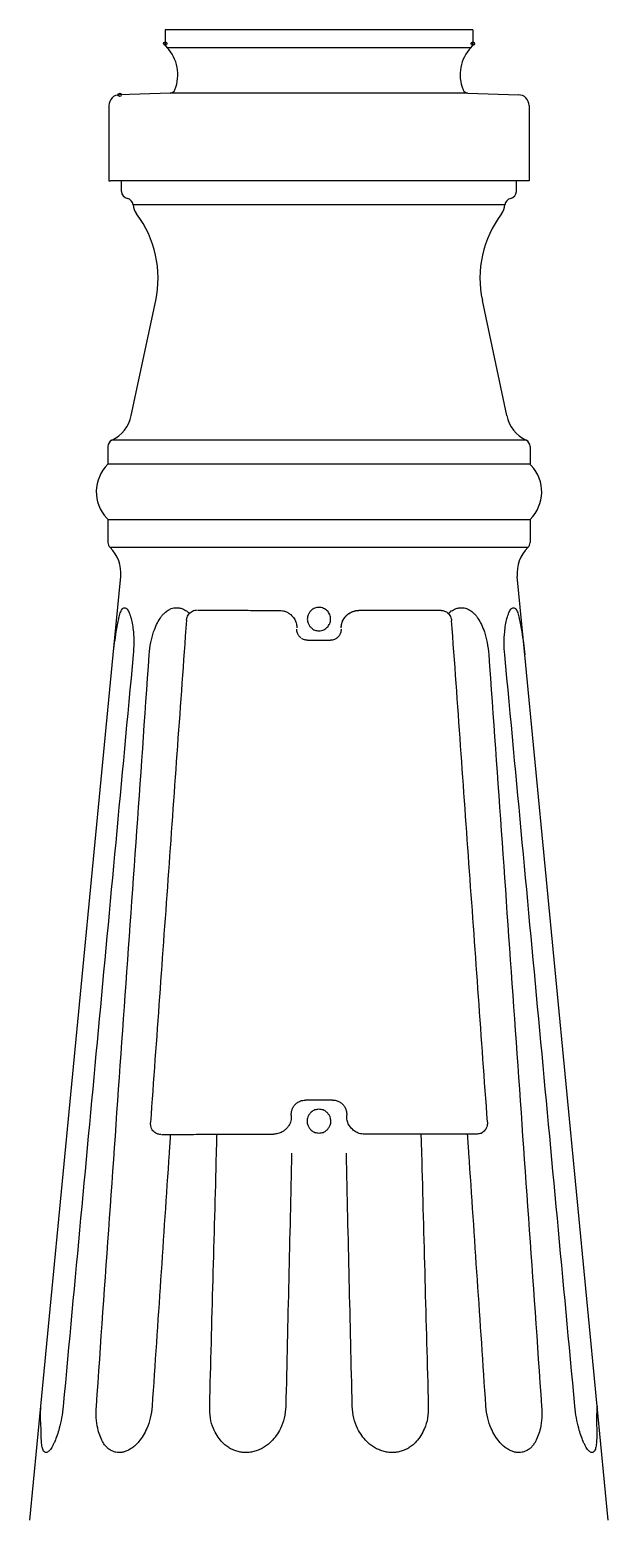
# Model space of a CAD drawing. Extents: x 0 to 113, y 2 to 353.
# Drawn here: x 34.5 to 56.4, y 33 to 89.5 of the extents above; entities that cross this region are included whole.
import ezdxf

# ---------------------------------------------------------------- set-up
doc = ezdxf.new("R2010")
doc.units = 0
doc.layers.add('LIVELLO_1', color=160, linetype='Continuous')

# ---------------------------------------------------------------- blocks, each defined once
blk = doc.blocks.new('AI9-BLK1')
at = {"layer": 'LIVELLO_1', "color": 7}
for p, q in [((-16.532, -87.879), (-16.532, -88.403)), ((-4.876, -87.879), (-16.532, -87.879)), ((-4.876, -87.879), (-4.876, -88.403)), ((-16.474, -88.547), (-4.934, -88.547)), ((-16.345, -90.276), (-18.262, -90.341)), ((-15.471, -90.276), (-16.345, -90.276)), ((-5.938, -90.276), (-15.471, -90.276)), ((-5.061, -90.276), (-5.938, -90.276)), ((-5.061, -90.276), (-3.15, -90.341)), ((-18.666, -90.751), (-18.666, -93.597)), ((-2.743, -90.751), (-2.743, -93.597)), ((-18.666, -93.597), (-18.605, -93.597)), ((-10.704, -93.597), (-18.605, -93.597)), ((-18.189, -94.004), (-18.189, -93.597)), ((-3.223, -93.597), (-18.189, -93.597)), ((-2.873, -93.597), (-10.704, -93.597)), ((-3.223, -94.004), (-3.223, -93.597)), ((-2.743, -93.597), (-2.873, -93.597)), ((-3.66, -94.509), (-17.747, -94.509)), ((-17.817, -102.493), (-16.893, -98.14)), ((-3.592, -102.493), (-4.514, -98.14)), ((-18.7, -103.674), (-18.7, -104.342)), ((-2.859, -103.427), (-18.549, -103.427)), ((-2.708, -103.674), (-2.708, -104.342)), ((-2.708, -104.342), (-18.7, -104.342)), ((-18.7, -106.432), (-18.7, -107.301)), ((-18.7, -106.432), (-2.708, -106.432)), ((-2.708, -106.432), (-2.708, -107.301)), ((-2.791, -107.497), (-18.619, -107.497)), ((-18.503, -111.558), (-18.218, -108.591)), ((-2.902, -111.558), (-3.192, -108.591)), ((-8.268, -109.88), (-9.191, -109.88)), ((-6.073, -109.88), (-7.004, -109.88)), ((-11.136, -111.012), (-10.511, -111.012)), ((-10.511, -111.012), (-10.272, -111.012)), ((-21.246, -140.035), (-18.503, -111.558)), ((-0.161, -140.035), (-2.902, -111.558)), ((-10.195, -128.435), (-11.216, -128.435)), ((-4.708, -129.725), (-5.071, -129.725)), ((-21.663, -144.356), (-21.246, -140.035)), ((0.254, -144.356), (-0.161, -140.035))]:
    blk.add_line(p, q, dxfattribs=at)
for points in [[(-15.31, -109.867), (-15.257, -109.867), (-15.199, -109.867)], [(-13.131, -109.88), (-12.678, -109.88), (-12.219, -109.88)], [(-7.004, -109.88), (-7.99, -109.88), (-8.268, -109.88)], [(-16.515, -129.74), (-16.427, -129.74), (-16.339, -129.74)], [(-14.776, -129.73), (-14.732, -129.73), (-14.683, -129.73), (-14.628, -129.73), (-14.568, -129.73)], [(-5.071, -129.725), (-6.842, -129.725), (-8.983, -129.725)]]:
    blk.add_lwpolyline(points, dxfattribs=at)
for centre, major_axis, ratio in [((-16.531, -88.403), (-0.0009, -0.0644), 0.965154), ((-4.875, -88.403), (-0.0012, -0.0644), 0.983785), ((-18.259, -90.341), (-0.0033, -0.0661), 0.95196)]:
    blk.add_ellipse(centre, major_axis=major_axis, ratio=ratio, dxfattribs=at)
for points in [[(-16.532, -88.403), (-16.532, -88.456), (-16.512, -88.51), (-16.474, -88.547)], [(-16.164, -90.152), (-15.941, -89.601), (-16.06, -88.971), (-16.474, -88.547)], [(-4.934, -88.547), (-5.348, -88.971), (-5.47, -89.601), (-5.244, -90.152)], [(-4.934, -88.547), (-4.896, -88.51), (-4.876, -88.456), (-4.876, -88.403)], [(-18.262, -90.341), (-18.482, -90.341), (-18.666, -90.528), (-18.666, -90.751)], [(-16.345, -90.276), (-16.266, -90.273), (-16.196, -90.227), (-16.164, -90.152)], [(-5.244, -90.152), (-5.212, -90.227), (-5.141, -90.273), (-5.061, -90.276)], [(-2.743, -90.751), (-2.743, -90.528), (-2.925, -90.341), (-3.15, -90.341)], [(-18.189, -94.004), (-18.189, -94.133), (-18.092, -94.246), (-17.965, -94.269)], [(-17.747, -94.509), (-17.758, -94.392), (-17.847, -94.292), (-17.965, -94.269)], [(-3.441, -94.269), (-3.56, -94.292), (-3.647, -94.392), (-3.66, -94.509)], [(-3.441, -94.269), (-3.314, -94.246), (-3.223, -94.133), (-3.223, -94.004)], [(-17.747, -94.509), (-17.737, -94.632), (-17.69, -94.755), (-17.615, -94.849)], [(-17.747, -94.509), (-17.737, -94.632), (-17.69, -94.755), (-17.615, -94.849)], [(-16.893, -98.14), (-16.647, -96.987), (-16.912, -95.791), (-17.615, -94.849)], [(-3.791, -94.849), (-4.496, -95.791), (-4.759, -96.987), (-4.514, -98.14)], [(-3.791, -94.849), (-3.72, -94.755), (-3.674, -94.632), (-3.66, -94.509)], [(-18.549, -103.427), (-18.176, -103.244), (-17.904, -102.901), (-17.817, -102.493)], [(-3.592, -102.493), (-3.501, -102.901), (-3.234, -103.244), (-2.859, -103.427)], [(-18.549, -103.427), (-18.642, -103.471), (-18.7, -103.566), (-18.7, -103.674)], [(-2.708, -103.674), (-2.708, -103.566), (-2.767, -103.471), (-2.859, -103.427)], [(-18.7, -107.301), (-18.7, -107.374), (-18.672, -107.442), (-18.619, -107.497)], [(-2.791, -107.497), (-2.737, -107.442), (-2.708, -107.374), (-2.708, -107.301)], [(-18.218, -108.591), (-18.177, -108.187), (-18.327, -107.781), (-18.619, -107.497)], [(-2.791, -107.497), (-3.08, -107.781), (-3.229, -108.187), (-3.192, -108.591)]]:
    blk.add_open_spline(points, degree=3, dxfattribs=at)
for points, knots in [([(-18.7, -104.342), (-19.276, -104.899), (-19.297, -105.814), (-18.743, -106.389), (-18.729, -106.403), (-18.715, -106.419), (-18.7, -106.432)], [0, 0, 0, 0, 1, 1, 1, 2, 2, 2, 2]), ([(-2.708, -106.432), (-2.132, -105.881), (-2.112, -104.962), (-2.665, -104.385), (-2.679, -104.372), (-2.694, -104.358), (-2.708, -104.342)], [0, 0, 0, 0, 1, 1, 1, 2, 2, 2, 2]), ([(-18.503, -111.558), (-18.487, -111.403), (-18.473, -111.256), (-18.448, -111.105), (-18.43, -110.969), (-18.411, -110.833), (-18.388, -110.697), (-18.371, -110.608), (-18.357, -110.518), (-18.342, -110.432), (-18.328, -110.347), (-18.309, -110.266), (-18.294, -110.181), (-18.284, -110.145), (-18.275, -110.112), (-18.265, -110.077), (-18.255, -110.037), (-18.247, -110.002), (-18.233, -109.969), (-18.223, -109.946), (-18.215, -109.921), (-18.204, -109.9), (-18.194, -109.876), (-18.181, -109.855), (-18.167, -109.837), (-18.152, -109.82), (-18.138, -109.807), (-18.121, -109.795), (-18.106, -109.788), (-18.09, -109.78), (-18.072, -109.78), (-18.055, -109.78), (-18.036, -109.788), (-18.021, -109.795), (-18.003, -109.807), (-17.988, -109.82), (-17.975, -109.837), (-17.959, -109.855), (-17.944, -109.876), (-17.933, -109.898), (-17.917, -109.921), (-17.909, -109.946), (-17.899, -109.966), (-17.885, -110.002), (-17.87, -110.037), (-17.86, -110.072), (-17.847, -110.11), (-17.837, -110.145), (-17.828, -110.181), (-17.804, -110.266), (-17.789, -110.346), (-17.774, -110.432), (-17.758, -110.518), (-17.747, -110.608), (-17.737, -110.697), (-17.724, -110.833), (-17.719, -110.969), (-17.721, -111.107), (-17.721, -111.256), (-17.732, -111.403), (-17.742, -111.558)], [0, 0, 0, 0, 1, 1, 1, 2, 2, 2, 3, 3, 3, 4, 4, 4, 5, 5, 5, 6, 6, 6, 7, 7, 7, 8, 8, 8, 9, 9, 9, 10, 10, 10, 11, 11, 11, 12, 12, 12, 13, 13, 13, 14, 14, 14, 15, 15, 15, 16, 16, 16, 17, 17, 17, 18, 18, 18, 19, 19, 19, 20, 20, 20, 20]), ([(-17.135, -111.558), (-17.12, -111.402), (-17.105, -111.248), (-17.077, -111.097), (-17.05, -110.959), (-17.016, -110.823), (-16.97, -110.691), (-16.936, -110.596), (-16.898, -110.503), (-16.856, -110.417), (-16.819, -110.337), (-16.775, -110.256), (-16.724, -110.181), (-16.702, -110.143), (-16.676, -110.11), (-16.649, -110.077), (-16.624, -110.04), (-16.593, -110.011), (-16.562, -109.983), (-16.538, -109.961), (-16.515, -109.939), (-16.488, -109.921), (-16.465, -109.903), (-16.441, -109.886), (-16.417, -109.87)], [0, 0, 0, 0, 1, 1, 1, 2, 2, 2, 3, 3, 3, 4, 4, 4, 5, 5, 5, 6, 6, 6, 7, 7, 7, 8, 8, 8, 8]), ([(-16.417, -109.87), (-16.399, -109.86), (-16.379, -109.848), (-16.362, -109.841), (-16.342, -109.832), (-16.323, -109.82), (-16.3, -109.813), (-16.271, -109.802), (-16.242, -109.79), (-16.206, -109.788), (-16.177, -109.78), (-16.145, -109.777), (-16.111, -109.777), (-16.067, -109.777), (-16.018, -109.782), (-15.973, -109.79), (-15.927, -109.802), (-15.883, -109.815), (-15.841, -109.832), (-15.811, -109.843), (-15.781, -109.86), (-15.758, -109.88), (-15.732, -109.891), (-15.705, -109.91), (-15.683, -109.931), (-15.668, -109.946), (-15.654, -109.956), (-15.642, -109.966), (-15.631, -109.974), (-15.623, -109.983), (-15.615, -109.989)], [0, 0, 0, 0, 1, 1, 1, 2, 2, 2, 3, 3, 3, 4, 4, 4, 5, 5, 5, 6, 6, 6, 7, 7, 7, 8, 8, 8, 9, 9, 9, 10, 10, 10, 10]), ([(-15.705, -110.143), (-15.694, -110.115), (-15.683, -110.089), (-15.668, -110.064), (-15.652, -110.037), (-15.634, -110.014), (-15.615, -109.989)], [0, 0, 0, 0, 1, 1, 1, 2, 2, 2, 2]), ([(-15.615, -109.989), (-15.592, -109.969), (-15.568, -109.947), (-15.54, -109.931), (-15.519, -109.91), (-15.49, -109.903), (-15.461, -109.89)], [0, 0, 0, 0, 1, 1, 1, 2, 2, 2, 2]), ([(-15.461, -109.89), (-15.44, -109.885), (-15.417, -109.88), (-15.394, -109.876), (-15.374, -109.875), (-15.352, -109.87), (-15.328, -109.861)], [0, 0, 0, 0, 1, 1, 1, 2, 2, 2, 2]), ([(-15.199, -109.867), (-15.031, -109.87), (-14.87, -109.87), (-14.705, -109.87), (-14.544, -109.875), (-14.376, -109.875), (-14.211, -109.875)], [0, 0, 0, 0, 1, 1, 1, 2, 2, 2, 2]), ([(-14.211, -109.875), (-14.211, -109.875), (-14.016, -109.875), (-14.016, -109.875), (-13.933, -109.875), (-13.856, -109.875), (-13.779, -109.876), (-13.779, -109.876), (-13.471, -109.876), (-13.471, -109.876), (-13.36, -109.876), (-13.246, -109.88), (-13.131, -109.88)], [0, 0, 0, 0, 1, 1, 1, 2, 2, 2, 3, 3, 3, 4, 4, 4, 4]), ([(-12.216, -109.88), (-12.174, -109.885), (-12.13, -109.885), (-12.088, -109.891), (-12.046, -109.9), (-12.007, -109.91), (-11.97, -109.926), (-11.931, -109.939), (-11.895, -109.961), (-11.861, -109.979), (-11.832, -109.997), (-11.803, -110.019), (-11.776, -110.04), (-11.754, -110.064), (-11.73, -110.087), (-11.712, -110.11), (-11.705, -110.117), (-11.696, -110.125), (-11.688, -110.133), (-11.686, -110.14), (-11.681, -110.145), (-11.676, -110.151), (-11.64, -110.2), (-11.608, -110.256), (-11.587, -110.311), (-11.564, -110.365), (-11.555, -110.425), (-11.545, -110.485)], [0, 0, 0, 0, 1, 1, 1, 2, 2, 2, 3, 3, 3, 4, 4, 4, 5, 5, 5, 6, 6, 6, 7, 7, 7, 8, 8, 8, 9, 9, 9, 9]), ([(-10.704, -109.767), (-10.757, -109.772), (-10.813, -109.777), (-10.866, -109.793), (-10.912, -109.813), (-10.954, -109.838), (-10.99, -109.87), (-11.017, -109.898), (-11.044, -109.923), (-11.063, -109.959), (-11.088, -109.987), (-11.103, -110.019), (-11.116, -110.054), (-11.126, -110.079), (-11.135, -110.104), (-11.14, -110.13), (-11.145, -110.158), (-11.148, -110.181), (-11.148, -110.21), (-11.148, -110.234), (-11.145, -110.261), (-11.14, -110.286), (-11.135, -110.314), (-11.126, -110.341), (-11.117, -110.365), (-11.103, -110.399), (-11.088, -110.432), (-11.063, -110.461), (-11.044, -110.493), (-11.017, -110.521), (-10.99, -110.546), (-10.954, -110.583), (-10.912, -110.608), (-10.866, -110.624), (-10.813, -110.644), (-10.757, -110.647), (-10.704, -110.654)], [0, 0, 0, 0, 1, 1, 1, 2, 2, 2, 3, 3, 3, 4, 4, 4, 5, 5, 5, 6, 6, 6, 7, 7, 7, 8, 8, 8, 9, 9, 9, 10, 10, 10, 11, 11, 11, 12, 12, 12, 12]), ([(-10.535, -109.802), (-10.564, -109.79), (-10.589, -109.78), (-10.617, -109.775), (-10.646, -109.772), (-10.675, -109.767), (-10.704, -109.767)], [0, 0, 0, 0, 1, 1, 1, 2, 2, 2, 2]), ([(-10.518, -110.611), (-10.494, -110.601), (-10.471, -110.588), (-10.45, -110.569), (-10.428, -110.558), (-10.408, -110.536), (-10.389, -110.518), (-10.37, -110.498), (-10.351, -110.48), (-10.338, -110.457), (-10.319, -110.432), (-10.306, -110.407), (-10.296, -110.384), (-10.286, -110.355), (-10.275, -110.327), (-10.272, -110.299), (-10.262, -110.268), (-10.262, -110.24), (-10.262, -110.21), (-10.262, -110.181), (-10.262, -110.151), (-10.272, -110.125), (-10.275, -110.097), (-10.286, -110.067), (-10.296, -110.04), (-10.306, -110.014), (-10.319, -109.987), (-10.338, -109.964), (-10.351, -109.936), (-10.37, -109.918), (-10.39, -109.894), (-10.414, -109.875), (-10.433, -109.857), (-10.46, -109.841), (-10.484, -109.825), (-10.511, -109.813), (-10.535, -109.802)], [0, 0, 0, 0, 1, 1, 1, 2, 2, 2, 3, 3, 3, 4, 4, 4, 5, 5, 5, 6, 6, 6, 7, 7, 7, 8, 8, 8, 9, 9, 9, 10, 10, 10, 11, 11, 11, 12, 12, 12, 12]), ([(-9.813, -110.289), (-9.805, -110.279), (-9.8, -110.263), (-9.792, -110.249), (-9.786, -110.238), (-9.778, -110.223), (-9.771, -110.21), (-9.763, -110.196), (-9.754, -110.181), (-9.744, -110.168), (-9.734, -110.158), (-9.726, -110.143), (-9.711, -110.128)], [0, 0, 0, 0, 1, 1, 1, 2, 2, 2, 3, 3, 3, 4, 4, 4, 4]), ([(-9.813, -110.289), (-9.81, -110.286), (-9.808, -110.286), (-9.808, -110.284), (-9.808, -110.284), (-9.808, -110.279), (-9.808, -110.279), (-9.808, -110.279), (-9.805, -110.273), (-9.805, -110.273), (-9.805, -110.273), (-9.802, -110.271), (-9.8, -110.268), (-9.8, -110.268), (-9.8, -110.263), (-9.8, -110.263), (-9.8, -110.261), (-9.797, -110.258), (-9.797, -110.258), (-9.797, -110.258), (-9.797, -110.256), (-9.795, -110.256), (-9.792, -110.253), (-9.792, -110.249), (-9.792, -110.249), (-9.792, -110.249), (-9.792, -110.244), (-9.789, -110.244), (-9.789, -110.244), (-9.789, -110.24), (-9.789, -110.24), (-9.789, -110.24), (-9.786, -110.238), (-9.786, -110.238), (-9.786, -110.234), (-9.786, -110.231), (-9.783, -110.23), (-9.783, -110.23), (-9.781, -110.23), (-9.781, -110.226), (-9.781, -110.226), (-9.778, -110.226), (-9.778, -110.223), (-9.778, -110.223), (-9.778, -110.22), (-9.778, -110.22), (-9.776, -110.214), (-9.773, -110.214), (-9.773, -110.214), (-9.773, -110.214), (-9.773, -110.21), (-9.773, -110.21), (-9.771, -110.21), (-9.771, -110.206), (-9.771, -110.206), (-9.771, -110.206), (-9.768, -110.204), (-9.768, -110.204), (-9.768, -110.204), (-9.766, -110.2), (-9.766, -110.2), (-9.766, -110.2), (-9.763, -110.196), (-9.763, -110.196), (-9.763, -110.195), (-9.763, -110.195), (-9.759, -110.191), (-9.759, -110.191), (-9.759, -110.188), (-9.759, -110.188), (-9.759, -110.188), (-9.758, -110.186), (-9.754, -110.183), (-9.754, -110.183), (-9.754, -110.181), (-9.754, -110.181), (-9.752, -110.181), (-9.749, -110.178), (-9.749, -110.178), (-9.749, -110.178), (-9.749, -110.177), (-9.749, -110.177), (-9.749, -110.177), (-9.747, -110.173), (-9.747, -110.173), (-9.747, -110.173), (-9.744, -110.168), (-9.744, -110.168), (-9.744, -110.168), (-9.744, -110.165), (-9.744, -110.165), (-9.744, -110.165), (-9.74, -110.163), (-9.74, -110.163), (-9.74, -110.163), (-9.739, -110.16), (-9.739, -110.16), (-9.739, -110.16), (-9.734, -110.158), (-9.734, -110.158), (-9.734, -110.158), (-9.734, -110.151), (-9.734, -110.151), (-9.734, -110.151), (-9.73, -110.151), (-9.73, -110.151), (-9.73, -110.151), (-9.73, -110.148), (-9.73, -110.148), (-9.73, -110.148), (-9.729, -110.148), (-9.729, -110.148), (-9.729, -110.148), (-9.729, -110.145), (-9.729, -110.145), (-9.729, -110.143), (-9.726, -110.143), (-9.726, -110.143), (-9.726, -110.143), (-9.726, -110.14), (-9.726, -110.14), (-9.726, -110.14), (-9.724, -110.14), (-9.724, -110.138), (-9.724, -110.138), (-9.721, -110.138), (-9.721, -110.138), (-9.721, -110.138), (-9.721, -110.135), (-9.721, -110.135), (-9.721, -110.135), (-9.721, -110.133), (-9.721, -110.133), (-9.721, -110.133), (-9.715, -110.133), (-9.715, -110.133), (-9.715, -110.133), (-9.715, -110.13), (-9.715, -110.13), (-9.715, -110.13), (-9.715, -110.128), (-9.715, -110.128), (-9.715, -110.128), (-9.711, -110.128), (-9.711, -110.128)], [0, 0, 0, 0, 1, 1, 1, 2, 2, 2, 3, 3, 3, 4, 4, 4, 5, 5, 5, 6, 6, 6, 7, 7, 7, 8, 8, 8, 9, 9, 9, 10, 10, 10, 11, 11, 11, 12, 12, 12, 13, 13, 13, 14, 14, 14, 15, 15, 15, 16, 16, 16, 17, 17, 17, 18, 18, 18, 19, 19, 19, 20, 20, 20, 21, 21, 21, 22, 22, 22, 23, 23, 23, 24, 24, 24, 25, 25, 25, 26, 26, 26, 27, 27, 27, 28, 28, 28, 29, 29, 29, 30, 30, 30, 31, 31, 31, 32, 32, 32, 33, 33, 33, 34, 34, 34, 35, 35, 35, 36, 36, 36, 37, 37, 37, 38, 38, 38, 39, 39, 39, 40, 40, 40, 41, 41, 41, 42, 42, 42, 43, 43, 43, 44, 44, 44, 45, 45, 45, 46, 46, 46, 47, 47, 47, 48, 48, 48, 48]), ([(-9.711, -110.128), (-9.71, -110.125), (-9.705, -110.12), (-9.701, -110.115), (-9.696, -110.11), (-9.691, -110.102), (-9.686, -110.097), (-9.677, -110.087), (-9.667, -110.079), (-9.659, -110.069), (-9.651, -110.06), (-9.643, -110.054), (-9.632, -110.049), (-9.622, -110.037), (-9.611, -110.027), (-9.598, -110.019), (-9.588, -110.007), (-9.579, -110.002), (-9.565, -109.994)], [0, 0, 0, 0, 1, 1, 1, 2, 2, 2, 3, 3, 3, 4, 4, 4, 5, 5, 5, 6, 6, 6, 6]), ([(-9.711, -110.128), (-9.711, -110.125), (-9.706, -110.12), (-9.705, -110.115), (-9.701, -110.112), (-9.696, -110.11), (-9.693, -110.104), (-9.691, -110.102), (-9.686, -110.098), (-9.682, -110.097), (-9.681, -110.092), (-9.677, -110.087), (-9.674, -110.087), (-9.669, -110.079), (-9.667, -110.077), (-9.667, -110.077), (-9.662, -110.069), (-9.659, -110.069), (-9.654, -110.067), (-9.654, -110.064), (-9.651, -110.06), (-9.645, -110.055), (-9.643, -110.054), (-9.643, -110.05), (-9.638, -110.05), (-9.635, -110.049), (-9.632, -110.045), (-9.63, -110.04), (-9.627, -110.04), (-9.625, -110.037), (-9.62, -110.036), (-9.617, -110.032), (-9.615, -110.032), (-9.615, -110.027), (-9.608, -110.026), (-9.603, -110.022), (-9.603, -110.022), (-9.601, -110.019), (-9.601, -110.019), (-9.598, -110.019), (-9.598, -110.019), (-9.596, -110.017), (-9.596, -110.014), (-9.596, -110.014), (-9.588, -110.011), (-9.588, -110.011), (-9.588, -110.007), (-9.584, -110.007), (-9.584, -110.007), (-9.583, -110.007), (-9.583, -110.006), (-9.583, -110.006), (-9.583, -110.006), (-9.579, -110.002), (-9.579, -110.002), (-9.579, -110.002), (-9.574, -109.997), (-9.574, -109.997), (-9.574, -109.997), (-9.569, -109.997), (-9.569, -109.997), (-9.569, -109.997), (-9.569, -109.994), (-9.569, -109.994), (-9.569, -109.994), (-9.565, -109.994), (-9.565, -109.994)], [0, 0, 0, 0, 1, 1, 1, 2, 2, 2, 3, 3, 3, 4, 4, 4, 5, 5, 5, 6, 6, 6, 7, 7, 7, 8, 8, 8, 9, 9, 9, 10, 10, 10, 11, 11, 11, 12, 12, 12, 13, 13, 13, 14, 14, 14, 15, 15, 15, 16, 16, 16, 17, 17, 17, 18, 18, 18, 19, 19, 19, 20, 20, 20, 21, 21, 21, 22, 22, 22, 22]), ([(-9.565, -109.994), (-9.555, -109.989), (-9.547, -109.983), (-9.54, -109.976), (-9.526, -109.969), (-9.513, -109.964), (-9.499, -109.959), (-9.484, -109.947), (-9.465, -109.936), (-9.444, -109.931), (-9.423, -109.921), (-9.401, -109.916), (-9.377, -109.908)], [0, 0, 0, 0, 1, 1, 1, 2, 2, 2, 3, 3, 3, 4, 4, 4, 4]), ([(-9.565, -109.994), (-9.536, -109.976), (-9.508, -109.961), (-9.479, -109.946), (-9.444, -109.931), (-9.413, -109.918), (-9.377, -109.908)], [0, 0, 0, 0, 1, 1, 1, 2, 2, 2, 2]), ([(-9.377, -109.908), (-9.348, -109.9), (-9.319, -109.891), (-9.29, -109.89), (-9.258, -109.885), (-9.225, -109.885), (-9.192, -109.88)], [0, 0, 0, 0, 1, 1, 1, 2, 2, 2, 2]), ([(-9.377, -109.908), (-9.367, -109.904), (-9.353, -109.903), (-9.343, -109.898), (-9.327, -109.894), (-9.316, -109.891), (-9.306, -109.89)], [0, 0, 0, 0, 1, 1, 1, 2, 2, 2, 2]), ([(-6.073, -109.88), (-6.054, -109.885), (-6.032, -109.886), (-6.012, -109.89), (-5.988, -109.891), (-5.966, -109.898), (-5.946, -109.903), (-5.919, -109.91), (-5.891, -109.923), (-5.868, -109.939), (-5.844, -109.959), (-5.823, -109.976), (-5.8, -109.994)], [0, 0, 0, 0, 1, 1, 1, 2, 2, 2, 3, 3, 3, 4, 4, 4, 4]), ([(-5.8, -109.994), (-5.791, -109.989), (-5.781, -109.979), (-5.773, -109.969), (-5.757, -109.959), (-5.744, -109.946), (-5.727, -109.931), (-5.703, -109.91), (-5.677, -109.891), (-5.65, -109.88), (-5.622, -109.86), (-5.593, -109.843), (-5.565, -109.832), (-5.526, -109.815), (-5.479, -109.802), (-5.436, -109.79), (-5.39, -109.782), (-5.343, -109.777), (-5.297, -109.777), (-5.267, -109.777), (-5.234, -109.78), (-5.199, -109.788), (-5.168, -109.79), (-5.136, -109.802), (-5.109, -109.813), (-5.089, -109.82), (-5.065, -109.832), (-5.042, -109.841), (-5.029, -109.848), (-5.008, -109.86), (-4.993, -109.87)], [0, 0, 0, 0, 1, 1, 1, 2, 2, 2, 3, 3, 3, 4, 4, 4, 5, 5, 5, 6, 6, 6, 7, 7, 7, 8, 8, 8, 9, 9, 9, 10, 10, 10, 10]), ([(-5.8, -109.994), (-5.781, -110.022), (-5.759, -110.045), (-5.744, -110.069), (-5.727, -110.098), (-5.715, -110.128), (-5.703, -110.158)], [0, 0, 0, 0, 1, 1, 1, 2, 2, 2, 2]), ([(-4.993, -109.87), (-4.966, -109.886), (-4.946, -109.903), (-4.919, -109.921), (-4.895, -109.939), (-4.867, -109.961), (-4.847, -109.983), (-4.815, -110.011), (-4.786, -110.04), (-4.759, -110.077), (-4.732, -110.11), (-4.707, -110.143), (-4.684, -110.181), (-4.635, -110.256), (-4.589, -110.337), (-4.55, -110.417), (-4.509, -110.503), (-4.472, -110.596), (-4.438, -110.691), (-4.392, -110.823), (-4.358, -110.959), (-4.333, -111.097), (-4.302, -111.248), (-4.29, -111.402), (-4.274, -111.558)], [0, 0, 0, 0, 1, 1, 1, 2, 2, 2, 3, 3, 3, 4, 4, 4, 5, 5, 5, 6, 6, 6, 7, 7, 7, 8, 8, 8, 8]), ([(-3.664, -111.558), (-3.678, -111.403), (-3.688, -111.256), (-3.688, -111.107), (-3.688, -110.969), (-3.684, -110.833), (-3.665, -110.697), (-3.66, -110.608), (-3.647, -110.518), (-3.635, -110.432), (-3.618, -110.346), (-3.603, -110.266), (-3.581, -110.181), (-3.571, -110.145), (-3.56, -110.11), (-3.55, -110.072), (-3.538, -110.037), (-3.519, -110.002), (-3.509, -109.966), (-3.499, -109.946), (-3.489, -109.921), (-3.475, -109.898), (-3.465, -109.876), (-3.451, -109.855), (-3.433, -109.837), (-3.416, -109.82), (-3.404, -109.807), (-3.387, -109.795), (-3.372, -109.788), (-3.353, -109.78), (-3.338, -109.78), (-3.32, -109.78), (-3.3, -109.788), (-3.287, -109.795), (-3.268, -109.807), (-3.255, -109.82), (-3.241, -109.837), (-3.226, -109.855), (-3.213, -109.876), (-3.202, -109.9), (-3.193, -109.921), (-3.184, -109.946), (-3.174, -109.969), (-3.164, -110.002), (-3.151, -110.037), (-3.146, -110.077), (-3.132, -110.112), (-3.122, -110.145), (-3.114, -110.181), (-3.095, -110.266), (-3.08, -110.347), (-3.066, -110.432), (-3.048, -110.518), (-3.034, -110.608), (-3.022, -110.697), (-3, -110.833), (-2.976, -110.969), (-2.957, -111.105), (-2.937, -111.256), (-2.92, -111.403), (-2.902, -111.558)], [0, 0, 0, 0, 1, 1, 1, 2, 2, 2, 3, 3, 3, 4, 4, 4, 5, 5, 5, 6, 6, 6, 7, 7, 7, 8, 8, 8, 9, 9, 9, 10, 10, 10, 11, 11, 11, 12, 12, 12, 13, 13, 13, 14, 14, 14, 15, 15, 15, 16, 16, 16, 17, 17, 17, 18, 18, 18, 19, 19, 19, 20, 20, 20, 20]), ([(-15.728, -110.256), (-15.956, -113.426), (-16.182, -116.598), (-16.408, -119.77), (-16.634, -122.94), (-16.861, -126.112), (-17.091, -129.282)], [0, 0, 0, 0, 1, 1, 1, 2, 2, 2, 2]), ([(-15.728, -110.256), (-15.725, -110.24), (-15.72, -110.22), (-15.718, -110.2), (-15.714, -110.181), (-15.71, -110.163), (-15.705, -110.143)], [0, 0, 0, 0, 1, 1, 1, 2, 2, 2, 2]), ([(-11.55, -110.455), (-11.55, -110.468), (-11.55, -110.483), (-11.545, -110.498), (-11.545, -110.498), (-11.545, -110.545), (-11.545, -110.545)], [0, 0, 0, 0, 1, 1, 1, 2, 2, 2, 2]), ([(-11.521, -110.747), (-11.527, -110.724), (-11.535, -110.695), (-11.54, -110.667), (-11.542, -110.639), (-11.542, -110.616), (-11.542, -110.588)], [0, 0, 0, 0, 1, 1, 1, 2, 2, 2, 2]), ([(-10.704, -110.654), (-10.672, -110.651), (-10.641, -110.647), (-10.608, -110.644), (-10.579, -110.634), (-10.547, -110.624), (-10.518, -110.611)], [0, 0, 0, 0, 1, 1, 1, 2, 2, 2, 2]), ([(-9.863, -110.588), (-9.863, -110.616), (-9.866, -110.639), (-9.871, -110.667), (-9.875, -110.695), (-9.881, -110.724), (-9.889, -110.747)], [0, 0, 0, 0, 1, 1, 1, 2, 2, 2, 2]), ([(-9.863, -110.485), (-9.857, -110.452), (-9.852, -110.418), (-9.844, -110.389), (-9.837, -110.355), (-9.823, -110.322), (-9.813, -110.289)], [0, 0, 0, 0, 1, 1, 1, 2, 2, 2, 2]), ([(-9.863, -110.545), (-9.863, -110.528), (-9.861, -110.516), (-9.861, -110.498), (-9.857, -110.483), (-9.857, -110.47), (-9.857, -110.455)], [0, 0, 0, 0, 1, 1, 1, 2, 2, 2, 2]), ([(-9.857, -110.455), (-9.852, -110.425), (-9.847, -110.399), (-9.839, -110.372), (-9.832, -110.342), (-9.82, -110.316), (-9.813, -110.289)], [0, 0, 0, 0, 1, 1, 1, 2, 2, 2, 2]), ([(-5.703, -110.158), (-5.698, -110.177), (-5.693, -110.195), (-5.688, -110.213), (-5.688, -110.23), (-5.684, -110.249), (-5.677, -110.268)], [0, 0, 0, 0, 1, 1, 1, 2, 2, 2, 2]), ([(-4.321, -129.266), (-4.546, -126.1), (-4.773, -122.933), (-5, -119.765), (-5.224, -116.601), (-5.453, -113.436), (-5.677, -110.268)], [0, 0, 0, 0, 1, 1, 1, 2, 2, 2, 2]), ([(-11.48, -110.82), (-11.487, -110.808), (-11.493, -110.8), (-11.5, -110.782), (-11.506, -110.772), (-11.511, -110.758), (-11.521, -110.747)], [0, 0, 0, 0, 1, 1, 1, 2, 2, 2, 2]), ([(-11.394, -110.921), (-11.409, -110.903), (-11.427, -110.889), (-11.442, -110.875), (-11.456, -110.855), (-11.469, -110.838), (-11.48, -110.82)], [0, 0, 0, 0, 1, 1, 1, 2, 2, 2, 2]), ([(-11.136, -111.012), (-11.177, -111.009), (-11.219, -111.002), (-11.257, -110.989), (-11.296, -110.982), (-11.333, -110.959), (-11.367, -110.938)], [0, 0, 0, 0, 1, 1, 1, 2, 2, 2, 2]), ([(-10.192, -111.002), (-10.202, -111.002), (-10.216, -111.002), (-10.233, -111.009), (-10.243, -111.012), (-10.258, -111.012), (-10.272, -111.012)], [0, 0, 0, 0, 1, 1, 1, 2, 2, 2, 2]), ([(-10.014, -110.921), (-10.021, -110.922), (-10.027, -110.928), (-10.032, -110.931), (-10.045, -110.942), (-10.055, -110.951), (-10.065, -110.956), (-10.08, -110.966), (-10.098, -110.974), (-10.121, -110.982), (-10.145, -110.989), (-10.165, -110.997), (-10.192, -111.002)], [0, 0, 0, 0, 1, 1, 1, 2, 2, 2, 3, 3, 3, 4, 4, 4, 4]), ([(-9.924, -110.823), (-9.941, -110.838), (-9.951, -110.855), (-9.966, -110.875), (-9.983, -110.889), (-9.998, -110.903), (-10.014, -110.921)], [0, 0, 0, 0, 1, 1, 1, 2, 2, 2, 2]), ([(-9.889, -110.747), (-9.894, -110.758), (-9.904, -110.772), (-9.909, -110.785), (-9.917, -110.8), (-9.922, -110.808), (-9.924, -110.823)], [0, 0, 0, 0, 1, 1, 1, 2, 2, 2, 2]), ([(-17.742, -111.558), (-18.189, -116.303), (-18.63, -121.05), (-19.072, -125.797), (-19.515, -130.543), (-19.958, -135.288), (-20.398, -140.035)], [0, 0, 0, 0, 1, 1, 1, 2, 2, 2, 2]), ([(-19.14, -140.035), (-18.807, -135.288), (-18.474, -130.543), (-18.14, -125.797), (-17.804, -121.05), (-17.469, -116.303), (-17.135, -111.558)], [0, 0, 0, 0, 1, 1, 1, 2, 2, 2, 2]), ([(-4.274, -111.558), (-3.937, -116.303), (-3.599, -121.05), (-3.268, -125.797), (-2.934, -130.543), (-2.602, -135.288), (-2.268, -140.035)], [0, 0, 0, 0, 1, 1, 1, 2, 2, 2, 2]), ([(-1.008, -140.035), (-1.452, -135.288), (-1.894, -130.543), (-2.335, -125.797), (-2.779, -121.05), (-3.223, -116.303), (-3.664, -111.558)], [0, 0, 0, 0, 1, 1, 1, 2, 2, 2, 2]), ([(-11.754, -129.009), (-11.754, -128.977), (-11.754, -128.944), (-11.749, -128.914), (-11.747, -128.883), (-11.742, -128.854), (-11.733, -128.828), (-11.728, -128.811), (-11.723, -128.797), (-11.718, -128.778), (-11.712, -128.768), (-11.707, -128.753), (-11.702, -128.744)], [0, 0, 0, 0, 1, 1, 1, 2, 2, 2, 3, 3, 3, 4, 4, 4, 4]), ([(-11.702, -128.744), (-11.696, -128.732), (-11.691, -128.725), (-11.688, -128.714), (-11.681, -128.704), (-11.676, -128.695), (-11.67, -128.684), (-11.659, -128.671), (-11.65, -128.656), (-11.64, -128.646), (-11.634, -128.636), (-11.621, -128.624), (-11.612, -128.609), (-11.602, -128.597), (-11.587, -128.584), (-11.572, -128.571), (-11.561, -128.561), (-11.545, -128.553), (-11.535, -128.538), (-11.513, -128.524), (-11.493, -128.513), (-11.474, -128.501), (-11.45, -128.49), (-11.428, -128.478), (-11.404, -128.47), (-11.378, -128.458), (-11.347, -128.448), (-11.315, -128.447), (-11.282, -128.44), (-11.252, -128.438), (-11.216, -128.435)], [0, 0, 0, 0, 1, 1, 1, 2, 2, 2, 3, 3, 3, 4, 4, 4, 5, 5, 5, 6, 6, 6, 7, 7, 7, 8, 8, 8, 9, 9, 9, 10, 10, 10, 10]), ([(-10.195, -128.435), (-10.195, -128.435), (-10.163, -128.435), (-10.163, -128.435), (-10.15, -128.438), (-10.136, -128.44), (-10.129, -128.44)], [0, 0, 0, 0, 1, 1, 1, 2, 2, 2, 2]), ([(-10.129, -128.44), (-10.098, -128.443), (-10.079, -128.447), (-10.055, -128.453), (-10.032, -128.458), (-10.009, -128.465), (-9.99, -128.475), (-9.97, -128.483), (-9.951, -128.495), (-9.933, -128.505), (-9.917, -128.513), (-9.894, -128.523), (-9.88, -128.536), (-9.863, -128.546), (-9.851, -128.558), (-9.837, -128.571), (-9.82, -128.584), (-9.808, -128.594), (-9.797, -128.607), (-9.786, -128.622), (-9.776, -128.636), (-9.766, -128.646), (-9.758, -128.656), (-9.747, -128.671), (-9.74, -128.684), (-9.73, -128.695), (-9.729, -128.704), (-9.721, -128.714), (-9.715, -128.725), (-9.711, -128.732), (-9.705, -128.744)], [0, 0, 0, 0, 1, 1, 1, 2, 2, 2, 3, 3, 3, 4, 4, 4, 5, 5, 5, 6, 6, 6, 7, 7, 7, 8, 8, 8, 9, 9, 9, 10, 10, 10, 10]), ([(-9.705, -128.744), (-9.701, -128.753), (-9.696, -128.768), (-9.691, -128.778), (-9.686, -128.797), (-9.681, -128.811), (-9.674, -128.825), (-9.667, -128.854), (-9.659, -128.883), (-9.656, -128.914), (-9.654, -128.944), (-9.654, -128.977), (-9.654, -129.009)], [0, 0, 0, 0, 1, 1, 1, 2, 2, 2, 3, 3, 3, 4, 4, 4, 4]), ([(-17.082, -129.417), (-17.082, -129.4), (-17.082, -129.377), (-17.084, -129.357), (-17.084, -129.339), (-17.087, -129.315), (-17.091, -129.295)], [0, 0, 0, 0, 1, 1, 1, 2, 2, 2, 2]), ([(-11.754, -129.009), (-11.754, -129.08), (-11.754, -129.15), (-11.772, -129.221), (-11.785, -129.282), (-11.814, -129.344), (-11.848, -129.4), (-11.869, -129.435), (-11.893, -129.466), (-11.924, -129.499), (-11.948, -129.528), (-11.978, -129.558), (-12.007, -129.581), (-12.023, -129.592), (-12.039, -129.604), (-12.055, -129.617), (-12.07, -129.627), (-12.088, -129.635), (-12.106, -129.645)], [0, 0, 0, 0, 1, 1, 1, 2, 2, 2, 3, 3, 3, 4, 4, 4, 5, 5, 5, 6, 6, 6, 6]), ([(-10.704, -128.783), (-10.759, -128.791), (-10.813, -128.797), (-10.866, -128.811), (-10.913, -128.83), (-10.956, -128.858), (-10.997, -128.891), (-11.025, -128.916), (-11.049, -128.944), (-11.073, -128.977), (-11.092, -129.009), (-11.111, -129.042), (-11.121, -129.075), (-11.135, -129.102), (-11.141, -129.131), (-11.148, -129.155), (-11.155, -129.179), (-11.155, -129.208), (-11.155, -129.234), (-11.155, -129.264), (-11.155, -129.287), (-11.148, -129.314), (-11.141, -129.34), (-11.135, -129.369), (-11.126, -129.392), (-11.111, -129.428), (-11.092, -129.458), (-11.073, -129.491), (-11.049, -129.523), (-11.025, -129.552), (-10.997, -129.576), (-10.956, -129.614), (-10.913, -129.637), (-10.866, -129.659), (-10.813, -129.677), (-10.759, -129.679), (-10.704, -129.685)], [0, 0, 0, 0, 1, 1, 1, 2, 2, 2, 3, 3, 3, 4, 4, 4, 5, 5, 5, 6, 6, 6, 7, 7, 7, 8, 8, 8, 9, 9, 9, 10, 10, 10, 11, 11, 11, 12, 12, 12, 12]), ([(-10.704, -129.685), (-10.649, -129.679), (-10.596, -129.677), (-10.542, -129.659), (-10.494, -129.637), (-10.452, -129.614), (-10.414, -129.576), (-10.384, -129.552), (-10.36, -129.523), (-10.338, -129.491), (-10.317, -129.458), (-10.299, -129.428), (-10.286, -129.392), (-10.275, -129.369), (-10.268, -129.34), (-10.258, -129.314), (-10.257, -129.287), (-10.253, -129.264), (-10.253, -129.234), (-10.253, -129.208), (-10.257, -129.179), (-10.262, -129.155), (-10.268, -129.131), (-10.275, -129.102), (-10.286, -129.075), (-10.299, -129.042), (-10.317, -129.009), (-10.338, -128.977), (-10.36, -128.944), (-10.385, -128.916), (-10.414, -128.891), (-10.452, -128.858), (-10.494, -128.83), (-10.542, -128.811), (-10.596, -128.797), (-10.649, -128.791), (-10.704, -128.783)], [0, 0, 0, 0, 1, 1, 1, 2, 2, 2, 3, 3, 3, 4, 4, 4, 5, 5, 5, 6, 6, 6, 7, 7, 7, 8, 8, 8, 9, 9, 9, 10, 10, 10, 11, 11, 11, 12, 12, 12, 12]), ([(-8.983, -129.725), (-9.05, -129.722), (-9.115, -129.717), (-9.177, -129.699), (-9.235, -129.683), (-9.287, -129.659), (-9.335, -129.627), (-9.385, -129.589), (-9.431, -129.556), (-9.47, -129.513), (-9.512, -129.471), (-9.545, -129.423), (-9.574, -129.372), (-9.603, -129.32), (-9.627, -129.264), (-9.643, -129.208), (-9.654, -129.145), (-9.654, -129.075), (-9.654, -129.009)], [0, 0, 0, 0, 1, 1, 1, 2, 2, 2, 3, 3, 3, 4, 4, 4, 5, 5, 5, 6, 6, 6, 6]), ([(-4.319, -129.279), (-4.321, -129.297), (-4.321, -129.32), (-4.321, -129.34), (-4.326, -129.359), (-4.326, -129.38), (-4.329, -129.402), (-4.35, -129.466), (-4.371, -129.528), (-4.415, -129.576), (-4.452, -129.629), (-4.509, -129.664), (-4.565, -129.697)], [0, 0, 0, 0, 1, 1, 1, 2, 2, 2, 3, 3, 3, 4, 4, 4, 4]), ([(-16.841, -129.713), (-16.898, -129.679), (-16.956, -129.645), (-16.997, -129.597), (-17.036, -129.548), (-17.058, -129.481), (-17.082, -129.417)], [0, 0, 0, 0, 1, 1, 1, 2, 2, 2, 2]), ([(-16.697, -129.743), (-16.724, -129.74), (-16.744, -129.732), (-16.77, -129.73), (-16.793, -129.725), (-16.819, -129.722), (-16.841, -129.713)], [0, 0, 0, 0, 1, 1, 1, 2, 2, 2, 2]), ([(-16.678, -129.743), (-16.653, -129.743), (-16.626, -129.743), (-16.596, -129.74), (-16.596, -129.74), (-16.515, -129.74), (-16.515, -129.74)], [0, 0, 0, 0, 1, 1, 1, 2, 2, 2, 2]), ([(-16.339, -129.74), (-16.345, -129.859), (-16.355, -129.98), (-16.36, -130.095), (-16.369, -130.216), (-16.376, -130.333), (-16.384, -130.451)], [0, 0, 0, 0, 1, 1, 1, 2, 2, 2, 2]), ([(-16.339, -129.74), (-16.077, -129.738), (-15.817, -129.735), (-15.558, -129.735), (-15.296, -129.732), (-15.036, -129.73), (-14.776, -129.73)], [0, 0, 0, 0, 1, 1, 1, 2, 2, 2, 2]), ([(-14.588, -130.451), (-14.586, -130.333), (-14.579, -130.213), (-14.578, -130.093), (-14.574, -129.972), (-14.573, -129.853), (-14.568, -129.73)], [0, 0, 0, 0, 1, 1, 1, 2, 2, 2, 2]), ([(-14.568, -129.73), (-14.211, -129.73), (-13.852, -129.727), (-13.498, -129.727), (-13.139, -129.725), (-12.781, -129.725), (-12.426, -129.725)], [0, 0, 0, 0, 1, 1, 1, 2, 2, 2, 2]), ([(-12.106, -129.645), (-12.154, -129.665), (-12.206, -129.693), (-12.258, -129.707), (-12.313, -129.717), (-12.367, -129.722), (-12.426, -129.725)], [0, 0, 0, 0, 1, 1, 1, 2, 2, 2, 2]), ([(-6.842, -129.725), (-6.837, -129.848), (-6.837, -129.969), (-6.83, -130.09), (-6.825, -130.213), (-6.824, -130.333), (-6.82, -130.451)], [0, 0, 0, 0, 1, 1, 1, 2, 2, 2, 2]), ([(-5.024, -130.451), (-5.032, -130.333), (-5.041, -130.211), (-5.047, -130.09), (-5.056, -129.969), (-5.061, -129.848), (-5.071, -129.725)], [0, 0, 0, 0, 1, 1, 1, 2, 2, 2, 2]), ([(-4.565, -129.697), (-4.589, -129.702), (-4.611, -129.707), (-4.637, -129.712), (-4.658, -129.717), (-4.684, -129.722), (-4.708, -129.725)], [0, 0, 0, 0, 1, 1, 1, 2, 2, 2, 2]), ([(-16.384, -130.451), (-16.491, -132.048), (-16.6, -133.646), (-16.705, -135.245), (-16.812, -136.84), (-16.921, -138.44), (-17.029, -140.035)], [0, 0, 0, 0, 1, 1, 1, 2, 2, 2, 2]), ([(-14.847, -140.035), (-14.805, -138.44), (-14.763, -136.84), (-14.719, -135.245), (-14.673, -133.646), (-14.63, -132.051), (-14.588, -130.451)], [0, 0, 0, 0, 1, 1, 1, 2, 2, 2, 2]), ([(-11.742, -130.451), (-11.776, -132.051), (-11.815, -133.646), (-11.851, -135.245), (-11.89, -136.843), (-11.927, -138.44), (-11.961, -140.035)], [0, 0, 0, 0, 1, 1, 1, 2, 2, 2, 2]), ([(-9.444, -140.035), (-9.481, -138.44), (-9.522, -136.843), (-9.555, -135.245), (-9.596, -133.646), (-9.63, -132.051), (-9.667, -130.451)], [0, 0, 0, 0, 1, 1, 1, 2, 2, 2, 2]), ([(-6.82, -130.451), (-6.777, -132.051), (-6.733, -133.646), (-6.691, -135.245), (-6.649, -136.84), (-6.603, -138.44), (-6.563, -140.035)], [0, 0, 0, 0, 1, 1, 1, 2, 2, 2, 2]), ([(-4.381, -140.035), (-4.486, -138.44), (-4.593, -136.84), (-4.702, -135.245), (-4.81, -133.646), (-4.915, -132.048), (-5.024, -130.451)], [0, 0, 0, 0, 1, 1, 1, 2, 2, 2, 2]), ([(-20.398, -140.035), (-20.417, -140.182), (-20.431, -140.333), (-20.456, -140.482), (-20.48, -140.612), (-20.51, -140.745), (-20.548, -140.872), (-20.572, -140.962), (-20.597, -141.046), (-20.625, -141.134), (-20.656, -141.217), (-20.685, -141.296), (-20.718, -141.376), (-20.737, -141.416), (-20.757, -141.454), (-20.775, -141.492), (-20.79, -141.527), (-20.814, -141.569), (-20.833, -141.602), (-20.849, -141.623), (-20.865, -141.65), (-20.88, -141.671), (-20.899, -141.69), (-20.916, -141.714), (-20.936, -141.734), (-20.953, -141.748), (-20.969, -141.763), (-20.992, -141.774), (-21.008, -141.786), (-21.026, -141.794), (-21.048, -141.794), (-21.067, -141.794), (-21.082, -141.786), (-21.099, -141.774), (-21.115, -141.766), (-21.13, -141.748), (-21.141, -141.734), (-21.157, -141.714), (-21.167, -141.69), (-21.172, -141.668), (-21.184, -141.642), (-21.189, -141.62), (-21.191, -141.593), (-21.199, -141.555), (-21.204, -141.522), (-21.209, -141.484), (-21.214, -141.451), (-21.218, -141.416), (-21.22, -141.379), (-21.227, -141.296), (-21.232, -141.215), (-21.232, -141.131), (-21.233, -141.045), (-21.238, -140.957), (-21.238, -140.867), (-21.246, -140.738), (-21.257, -140.607), (-21.257, -140.471), (-21.261, -140.328), (-21.252, -140.182), (-21.246, -140.035)], [0, 0, 0, 0, 1, 1, 1, 2, 2, 2, 3, 3, 3, 4, 4, 4, 5, 5, 5, 6, 6, 6, 7, 7, 7, 8, 8, 8, 9, 9, 9, 10, 10, 10, 11, 11, 11, 12, 12, 12, 13, 13, 13, 14, 14, 14, 15, 15, 15, 16, 16, 16, 17, 17, 17, 18, 18, 18, 19, 19, 19, 20, 20, 20, 20]), ([(-17.029, -140.035), (-17.045, -140.191), (-17.06, -140.338), (-17.097, -140.488), (-17.126, -140.622), (-17.175, -140.756), (-17.23, -140.884), (-17.27, -140.973), (-17.318, -141.059), (-17.371, -141.144), (-17.418, -141.224), (-17.473, -141.302), (-17.533, -141.375), (-17.567, -141.416), (-17.6, -141.456), (-17.639, -141.497), (-17.68, -141.536), (-17.721, -141.57), (-17.764, -141.602), (-17.804, -141.63), (-17.842, -141.658), (-17.885, -141.681), (-17.928, -141.71), (-17.975, -141.73), (-18.021, -141.744), (-18.063, -141.761), (-18.106, -141.771), (-18.148, -141.783), (-18.191, -141.791), (-18.233, -141.796), (-18.278, -141.796), (-18.318, -141.796), (-18.361, -141.791), (-18.4, -141.783), (-18.44, -141.774), (-18.482, -141.763), (-18.52, -141.744), (-18.559, -141.73), (-18.6, -141.71), (-18.637, -141.681), (-18.672, -141.658), (-18.705, -141.63), (-18.737, -141.602), (-18.771, -141.57), (-18.8, -141.532), (-18.831, -141.497), (-18.86, -141.456), (-18.88, -141.416), (-18.907, -141.375), (-18.946, -141.3), (-18.983, -141.22), (-19.011, -141.137), (-19.043, -141.049), (-19.069, -140.962), (-19.09, -140.872), (-19.119, -140.743), (-19.138, -140.61), (-19.143, -140.478), (-19.151, -140.331), (-19.146, -140.182), (-19.14, -140.035)], [0, 0, 0, 0, 1, 1, 1, 2, 2, 2, 3, 3, 3, 4, 4, 4, 5, 5, 5, 6, 6, 6, 7, 7, 7, 8, 8, 8, 9, 9, 9, 10, 10, 10, 11, 11, 11, 12, 12, 12, 13, 13, 13, 14, 14, 14, 15, 15, 15, 16, 16, 16, 17, 17, 17, 18, 18, 18, 19, 19, 19, 20, 20, 20, 20]), ([(-11.961, -140.035), (-11.975, -140.191), (-11.985, -140.341), (-12.023, -140.492), (-12.051, -140.628), (-12.102, -140.761), (-12.167, -140.885), (-12.214, -140.978), (-12.267, -141.065), (-12.324, -141.149), (-12.384, -141.23), (-12.447, -141.302), (-12.517, -141.375), (-12.559, -141.416), (-12.603, -141.461), (-12.652, -141.499), (-12.702, -141.539), (-12.752, -141.57), (-12.805, -141.605), (-12.856, -141.633), (-12.909, -141.663), (-12.964, -141.683), (-13.017, -141.711), (-13.073, -141.73), (-13.134, -141.744), (-13.191, -141.763), (-13.246, -141.774), (-13.304, -141.783), (-13.36, -141.791), (-13.418, -141.796), (-13.476, -141.796), (-13.535, -141.796), (-13.591, -141.791), (-13.643, -141.783), (-13.701, -141.774), (-13.758, -141.763), (-13.813, -141.744), (-13.87, -141.73), (-13.922, -141.711), (-13.978, -141.683), (-14.027, -141.663), (-14.079, -141.633), (-14.126, -141.605), (-14.177, -141.57), (-14.223, -141.539), (-14.27, -141.499), (-14.312, -141.461), (-14.356, -141.416), (-14.394, -141.375), (-14.458, -141.302), (-14.511, -141.225), (-14.564, -141.146), (-14.615, -141.059), (-14.662, -140.973), (-14.701, -140.884), (-14.756, -140.756), (-14.795, -140.622), (-14.817, -140.488), (-14.842, -140.338), (-14.842, -140.191), (-14.847, -140.035)], [0, 0, 0, 0, 1, 1, 1, 2, 2, 2, 3, 3, 3, 4, 4, 4, 5, 5, 5, 6, 6, 6, 7, 7, 7, 8, 8, 8, 9, 9, 9, 10, 10, 10, 11, 11, 11, 12, 12, 12, 13, 13, 13, 14, 14, 14, 15, 15, 15, 16, 16, 16, 17, 17, 17, 18, 18, 18, 19, 19, 19, 20, 20, 20, 20]), ([(-6.563, -140.035), (-6.563, -140.191), (-6.565, -140.338), (-6.589, -140.488), (-6.613, -140.622), (-6.654, -140.756), (-6.709, -140.884), (-6.745, -140.973), (-6.795, -141.059), (-6.844, -141.146), (-6.895, -141.225), (-6.952, -141.302), (-7.017, -141.375), (-7.054, -141.416), (-7.097, -141.461), (-7.14, -141.499), (-7.182, -141.539), (-7.231, -141.57), (-7.282, -141.605), (-7.328, -141.633), (-7.38, -141.663), (-7.431, -141.683), (-7.484, -141.711), (-7.54, -141.73), (-7.594, -141.744), (-7.654, -141.763), (-7.707, -141.774), (-7.764, -141.783), (-7.819, -141.791), (-7.873, -141.796), (-7.932, -141.796), (-7.99, -141.796), (-8.049, -141.791), (-8.104, -141.783), (-8.159, -141.774), (-8.219, -141.763), (-8.272, -141.744), (-8.333, -141.73), (-8.391, -141.711), (-8.443, -141.683), (-8.499, -141.663), (-8.552, -141.633), (-8.603, -141.605), (-8.655, -141.57), (-8.707, -141.539), (-8.754, -141.499), (-8.802, -141.461), (-8.849, -141.416), (-8.891, -141.375), (-8.961, -141.302), (-9.026, -141.23), (-9.08, -141.149), (-9.141, -141.065), (-9.196, -140.978), (-9.243, -140.885), (-9.306, -140.761), (-9.353, -140.628), (-9.385, -140.492), (-9.423, -140.341), (-9.433, -140.191), (-9.444, -140.035)], [0, 0, 0, 0, 1, 1, 1, 2, 2, 2, 3, 3, 3, 4, 4, 4, 5, 5, 5, 6, 6, 6, 7, 7, 7, 8, 8, 8, 9, 9, 9, 10, 10, 10, 11, 11, 11, 12, 12, 12, 13, 13, 13, 14, 14, 14, 15, 15, 15, 16, 16, 16, 17, 17, 17, 18, 18, 18, 19, 19, 19, 20, 20, 20, 20]), ([(-2.268, -140.035), (-2.263, -140.182), (-2.258, -140.331), (-2.265, -140.478), (-2.27, -140.61), (-2.287, -140.743), (-2.315, -140.872), (-2.338, -140.962), (-2.364, -141.049), (-2.395, -141.137), (-2.424, -141.22), (-2.462, -141.3), (-2.5, -141.375), (-2.524, -141.416), (-2.552, -141.456), (-2.579, -141.497), (-2.604, -141.532), (-2.636, -141.57), (-2.67, -141.602), (-2.701, -141.63), (-2.737, -141.658), (-2.769, -141.681), (-2.81, -141.71), (-2.847, -141.73), (-2.886, -141.744), (-2.925, -141.763), (-2.968, -141.774), (-3.005, -141.783), (-3.048, -141.791), (-3.09, -141.796), (-3.131, -141.796), (-3.174, -141.796), (-3.218, -141.791), (-3.26, -141.783), (-3.302, -141.771), (-3.344, -141.761), (-3.387, -141.744), (-3.433, -141.73), (-3.48, -141.71), (-3.519, -141.681), (-3.566, -141.658), (-3.605, -141.63), (-3.645, -141.602), (-3.688, -141.57), (-3.73, -141.536), (-3.767, -141.497), (-3.806, -141.456), (-3.84, -141.416), (-3.876, -141.375), (-3.934, -141.302), (-3.986, -141.224), (-4.037, -141.144), (-4.09, -141.059), (-4.138, -140.973), (-4.175, -140.884), (-4.234, -140.756), (-4.282, -140.622), (-4.311, -140.488), (-4.348, -140.338), (-4.362, -140.191), (-4.381, -140.035)], [0, 0, 0, 0, 1, 1, 1, 2, 2, 2, 3, 3, 3, 4, 4, 4, 5, 5, 5, 6, 6, 6, 7, 7, 7, 8, 8, 8, 9, 9, 9, 10, 10, 10, 11, 11, 11, 12, 12, 12, 13, 13, 13, 14, 14, 14, 15, 15, 15, 16, 16, 16, 17, 17, 17, 18, 18, 18, 19, 19, 19, 20, 20, 20, 20]), ([(-0.161, -140.035), (-0.175, -140.182), (-0.188, -140.328), (-0.19, -140.474), (-0.193, -140.607), (-0.185, -140.738), (-0.18, -140.867), (-0.178, -140.957), (-0.178, -141.045), (-0.178, -141.131), (-0.178, -141.215), (-0.183, -141.296), (-0.188, -141.379), (-0.19, -141.416), (-0.193, -141.451), (-0.198, -141.484), (-0.203, -141.522), (-0.209, -141.555), (-0.217, -141.593), (-0.22, -141.62), (-0.225, -141.642), (-0.232, -141.668), (-0.245, -141.69), (-0.251, -141.714), (-0.265, -141.734), (-0.279, -141.748), (-0.292, -141.766), (-0.311, -141.774), (-0.324, -141.786), (-0.342, -141.794), (-0.36, -141.794), (-0.378, -141.794), (-0.4, -141.786), (-0.42, -141.774), (-0.438, -141.763), (-0.457, -141.748), (-0.47, -141.734), (-0.491, -141.714), (-0.509, -141.69), (-0.528, -141.671), (-0.543, -141.65), (-0.562, -141.623), (-0.575, -141.602), (-0.594, -141.569), (-0.614, -141.527), (-0.633, -141.492), (-0.655, -141.454), (-0.671, -141.416), (-0.689, -141.376), (-0.721, -141.296), (-0.754, -141.217), (-0.783, -141.134), (-0.812, -141.046), (-0.835, -140.962), (-0.859, -140.872), (-0.9, -140.745), (-0.929, -140.612), (-0.949, -140.482), (-0.976, -140.333), (-0.991, -140.182), (-1.008, -140.035)], [0, 0, 0, 0, 1, 1, 1, 2, 2, 2, 3, 3, 3, 4, 4, 4, 5, 5, 5, 6, 6, 6, 7, 7, 7, 8, 8, 8, 9, 9, 9, 10, 10, 10, 11, 11, 11, 12, 12, 12, 13, 13, 13, 14, 14, 14, 15, 15, 15, 16, 16, 16, 17, 17, 17, 18, 18, 18, 19, 19, 19, 20, 20, 20, 20])]:
    blk.add_open_spline(points, degree=3, knots=knots, dxfattribs=at)

msp = doc.modelspace()

# ---------------------------------------------------------------- block references
at = {"layer": 'LIVELLO_1', "color": 7}
msp.add_blockref('AI9-BLK1', (56.180206, 177.390723), dxfattribs=at)

doc.saveas('drawing.dxf')
